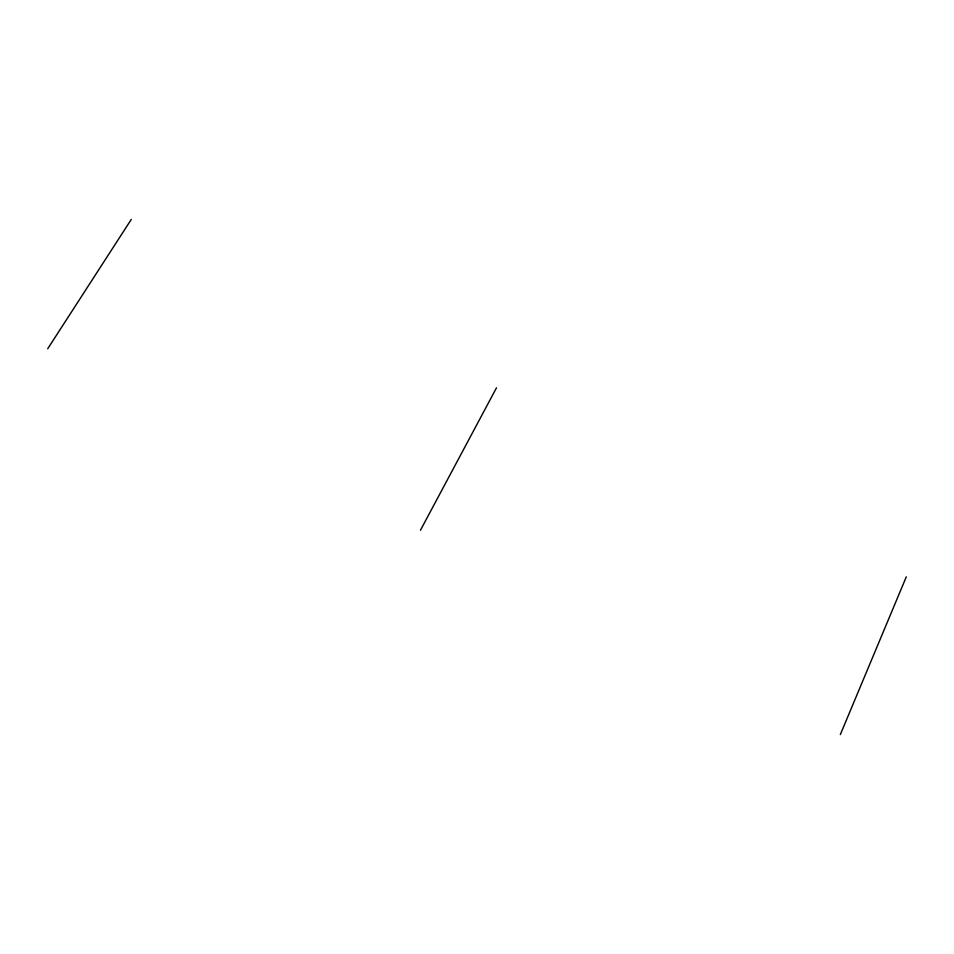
<?xml version="1.0" encoding="UTF-8"?>
<svg xmlns="http://www.w3.org/2000/svg" width="954" height="954" viewBox="0 0 954 954"><rect width="100%" height="100%" fill="white"/><g stroke="black" fill="none" stroke-linecap="round" stroke-linejoin="round"><path stroke-width="1.43" d="M840.331 734.592L906.3 576.824M420.464 530.233L496.485 387.825M47.7 348.782L131.282 219.408"/></g></svg>
